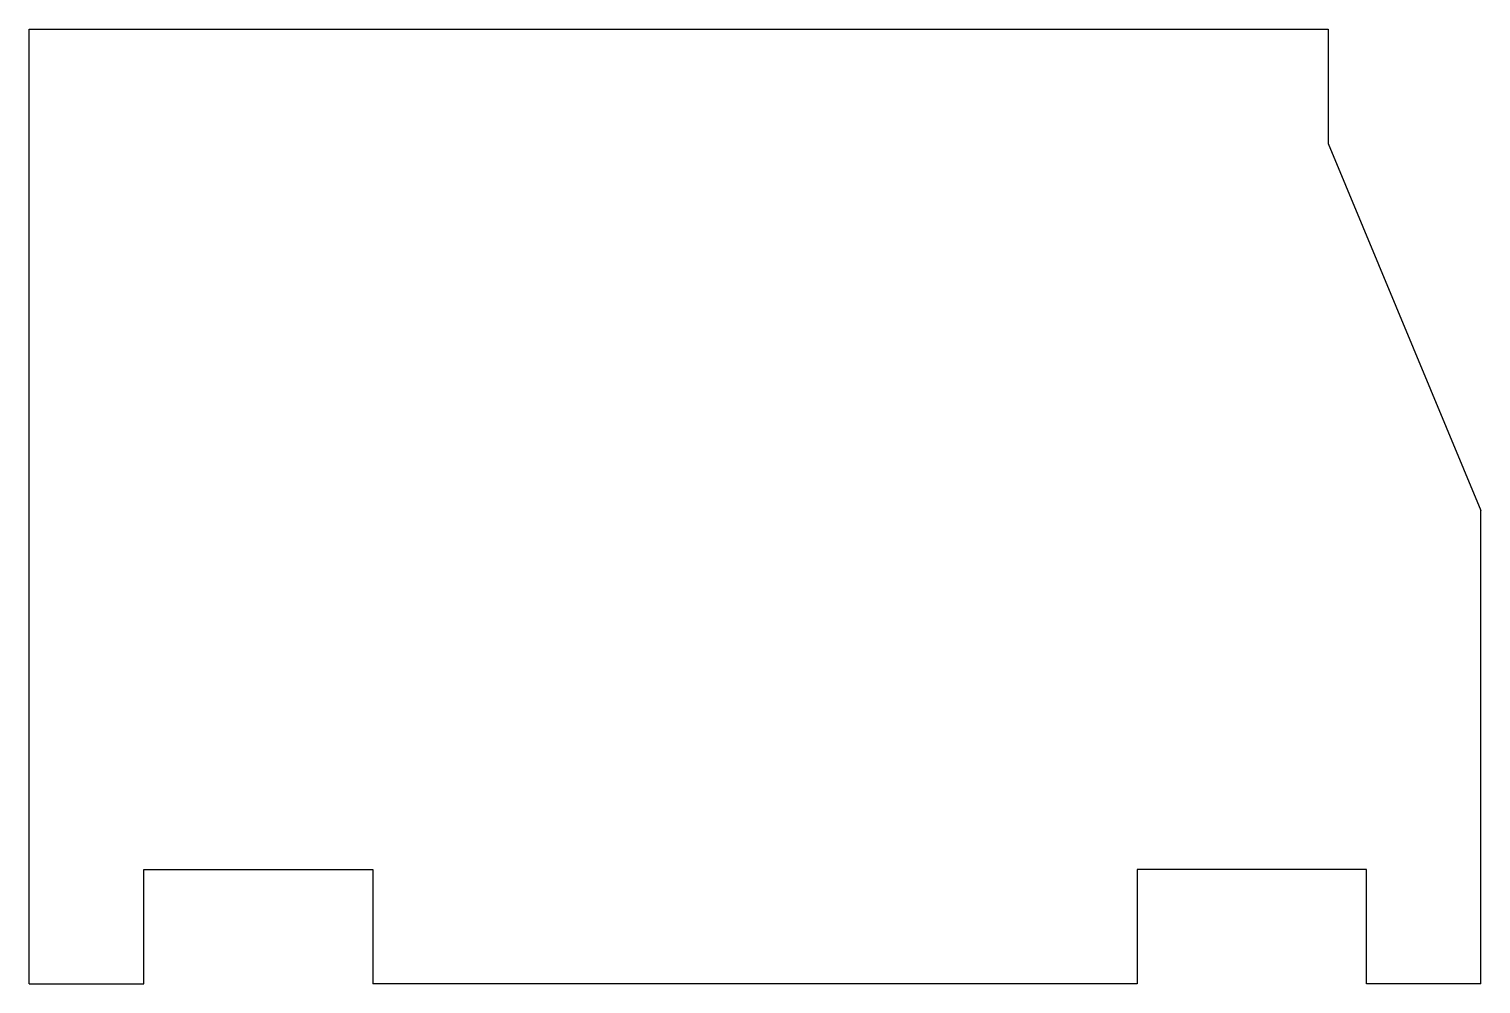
# Model space of a CAD drawing. Extents: x -95 to 95, y -64 to 61.
import ezdxf

# ---------------------------------------------------------------- set-up
doc = ezdxf.new("R2010")
doc.units = 0
doc.header["$MEASUREMENT"] = 0
doc.layers.add('MODELSKETCH_VISIBLE', color=7, linetype='CONTINUOUS')

msp = doc.modelspace()

# ---------------------------------------------------------------- linework, layer by layer
at = {"layer": 'MODELSKETCH_VISIBLE'}
for p, q in [((-94.51, -63.92), (-94.51, 61.08)), ((-94.51, 61.08), (75.49, 61.08)), ((75.49, 61.08), (75.49, 46.08)), ((75.49, 46.08), (95.49, -1.92)), ((95.49, -63.92), (95.49, -1.92)), ((-79.51, -63.92), (-79.51, -48.92)), ((-79.51, -48.92), (-49.51, -48.92)), ((-49.51, -48.92), (-49.51, -63.92)), ((50.49, -48.92), (50.49, -63.92)), ((80.49, -48.92), (50.49, -48.92)), ((80.49, -63.92), (80.49, -48.92)), ((-94.51, -63.92), (-79.51, -63.92)), ((50.49, -63.92), (-49.51, -63.92)), ((95.49, -63.92), (80.49, -63.92))]:
    msp.add_line(p, q, dxfattribs=at)

doc.saveas('drawing.dxf')
